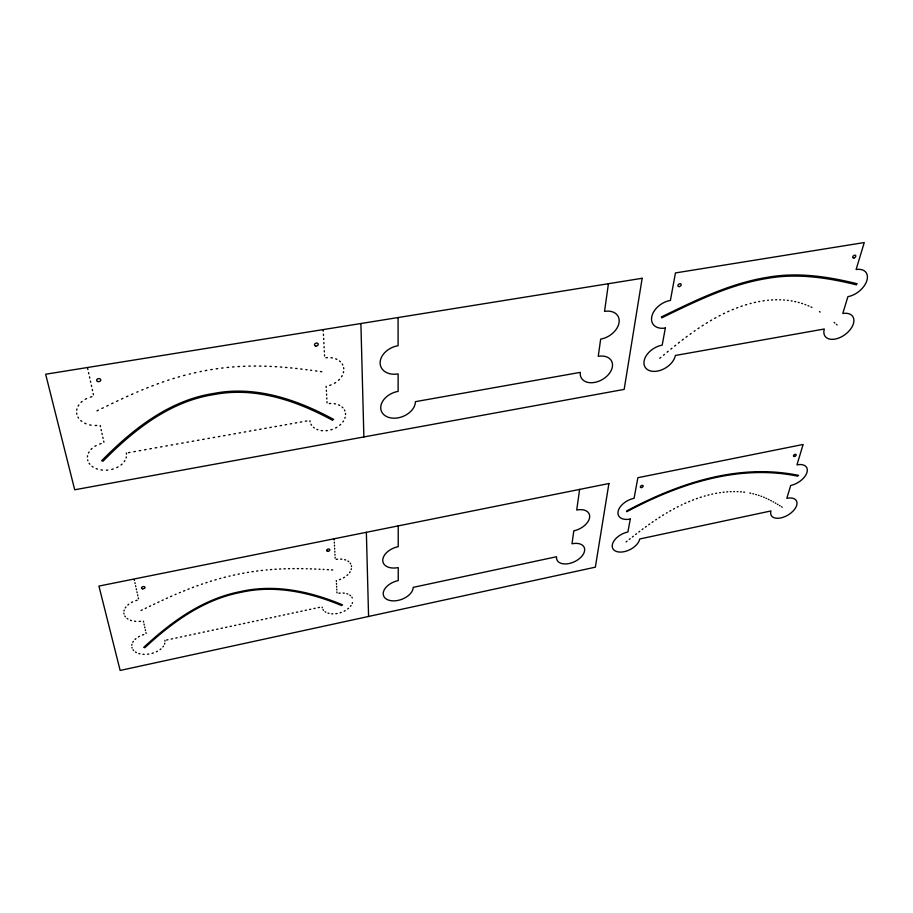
<?xml version="1.0" encoding="UTF-8"?>
<svg xmlns="http://www.w3.org/2000/svg" width="913" height="913" viewBox="0 0 913 913"><rect width="100%" height="100%" fill="white"/><g stroke="black" fill="none" stroke-linecap="round" stroke-linejoin="round"><path stroke-width="1.37" d="M345.548 414.502L345.502 413.475M87.42 456.911L87.568 455.792M131.792 645.206L131.951 644.361M579.618 489.414L576.719 510.047A15.407 9.438 -25.8 0 1 589.615 517.466A15.407 9.438 -25.8 0 1 573.809 530.841L571.995 543.794A14.996 8.947 -25.1 0 1 584.605 550.665A14.996 8.947 -25.1 0 1 569.256 563.504A14.996 8.947 -25.1 0 1 556.542 556.736L413.212 587.356A15.567 9.529 -19.7 0 1 398.114 600.389A15.567 9.529 -19.7 0 1 383.198 593.633A15.567 9.529 -19.7 0 1 398.251 580.577L398.239 567.566A16 10.089 -19.9 0 1 382.752 560.308A16 10.089 -19.9 0 1 398.228 546.659L398.216 525.888M608.423 283.715L604.543 311.379A17.929 12.497 -31.2 0 1 619.082 322.46A17.929 12.497 -31.2 0 1 600.663 339.122L598.243 356.332A17.336 11.778 -29.6 0 1 612.418 366.524A17.336 11.778 -29.6 0 1 594.625 382.421A17.336 11.778 -29.6 0 1 580.303 372.367L415.426 401.663A17.94 12.793 -21.2 0 1 397.954 417.869A17.94 12.793 -21.2 0 1 380.721 407.632A17.94 12.793 -21.2 0 1 398.125 391.38L398.114 373.908A18.522 13.649 -21.9 0 1 380.116 362.849A18.522 13.649 -21.9 0 1 398.091 345.707L398.079 317.541M76.703 410.177L76.954 408.99M343.596 371.637L343.356 372.721M126.359 456.934L126.12 457.892M123.985 610.991L124.225 610.101M351.345 568.799L351.14 569.564M164.808 643.254L164.545 644.087M345.16 417.298L344.863 418.245M352.509 602.626L352.235 603.402M88.493 453.031L89.086 451.958M342.17 375.642L341.519 376.749M78.13 406.091L78.815 404.973M132.807 642.25L133.332 641.417M124.898 460.654L124.259 461.613M350.113 571.789L349.553 572.645M343.482 421.041L342.866 421.943M125.286 607.887L125.903 607.031M163.461 646.164L162.902 646.918M351.026 605.559L350.489 606.266M339.453 379.363L338.529 380.276M91.049 449.401L92.019 448.454M347.762 574.688L346.974 575.418M101.583 460.814C132.396 429.418 169.179 400.202 213.95 393.412C255.629 385.343 297.398 399.643 333.644 419.432M81.04 402.359L82.113 401.4M102.815 461.407C133.355 430.331 169.738 401.286 214.099 394.553C255.412 386.553 296.782 400.807 332.72 420.379M135.056 639.42L135.9 638.666M340.652 424.419L339.704 425.253M122.045 464.101L121.018 464.979M143.683 647.431C171.108 621.913 202.869 598.78 240.416 591.613C274.881 583.647 310.534 591.453 342.558 604.863M144.71 647.819C171.895 622.552 203.325 599.556 240.53 592.446C274.676 584.548 310.009 592.366 341.759 605.616M127.843 604.988L128.767 604.223M348.515 608.286L347.693 608.96M160.916 648.926L160.072 649.6M659.791 358.238L660.841 357.371M664.447 354.381L663.466 355.203M667.152 352.156L668.213 351.288M670.861 349.12L671.922 348.252M674.604 346.095L675.677 345.24M678.382 343.094L679.466 342.238M626.09 541.888L626.991 541.181M629.251 539.412L630.153 538.704M632.435 536.935L633.337 536.228M682.194 340.115L683.301 339.271M635.631 534.459L636.544 533.763M638.849 532.005L639.773 531.298M686.062 337.182L687.169 336.349M642.101 529.551L643.037 528.855M645.4 527.121L646.347 526.436M690.045 334.238L691.107 333.473M648.732 524.724L649.691 524.039M694.12 331.316L695.09 330.643M652.11 522.35L653.08 521.677M697.977 328.669L699.13 327.881M655.682 519.908L656.515 519.349M335.664 382.524L334.42 383.289M702.051 325.952L703.238 325.199M659.003 517.717L660.008 517.066M344.498 577.233L343.425 577.872M662.541 515.468L663.557 514.841M94.861 446.32L96.139 445.578M706.194 323.328L707.392 322.597M138.365 636.932L139.461 636.315M666.387 513.129L667.152 512.672M336.794 427.295L335.55 427.992M710.394 320.794L711.604 320.086M345.171 610.626L344.155 611.174M669.754 511.166L670.793 510.572M85.217 399.278L86.598 398.559M714.651 318.352L715.872 317.678M118.051 466.942L116.738 467.616M131.438 602.512L132.613 601.907M673.52 509.066L674.49 508.541M157.435 651.254L156.385 651.779M719.033 315.989L720.186 315.384M677.229 507.114L678.233 506.601M96.995 410.85L98.399 410.165M723.324 313.821L724.545 313.227M101.879 408.465L103.272 407.78M106.764 406.091L108.168 405.406M661.343 316.948C695.375 300.423 730.046 283.224 767.799 277.244C797.654 271.948 828.125 276.548 857.239 283.772M661.64 317.884C695.501 301.461 729.966 284.331 767.513 278.374C797.22 273.101 827.52 277.689 856.485 284.856M111.671 403.717L113.075 403.044M141.059 610.466L142.257 609.895M145.235 608.457L146.434 607.887M681.224 505.129L682.022 504.752M149.412 606.449L150.611 605.878M626.523 511.029C678.873 483.08 738.708 463.062 798.533 475.365M626.809 511.714C678.884 483.89 738.389 463.975 797.905 476.209M153.601 604.452L154.799 603.881M116.59 401.366L117.994 400.704M157.812 602.466L159.01 601.895M121.52 399.049L122.935 398.388M162.035 600.492L163.244 599.932M126.496 396.756L127.911 396.116M727.684 311.755L728.939 311.185M166.269 598.551L167.49 598.004M684.773 503.462L685.834 502.995M131.483 394.507L132.921 393.88M170.537 596.634L171.77 596.086M175.091 594.637L176.072 594.215M136.813 392.179L137.966 391.688M688.585 501.796L689.68 501.34M179.336 592.834L180.397 592.377M732.146 309.804L733.367 309.302M141.789 390.068L143.044 389.554M183.513 591.099L184.768 590.585M146.685 388.071L148.157 387.477M340.56 579.23L339.419 579.652M187.907 589.341L189.162 588.839M692.442 500.221L693.549 499.799M331.088 384.898L329.684 385.4M151.832 386.039L153.316 385.48M736.54 308.046L737.807 307.567M192.323 587.63L193.602 587.15M157.025 384.088L158.508 383.54M142.462 634.991L143.74 634.569M196.854 585.952L198.064 585.518M696.357 498.76L697.429 498.372M341.222 612.429L340.115 612.794M99.643 444.038L101.138 443.558M162.331 382.182L163.747 381.691M740.979 306.414L742.258 305.981M201.453 584.32L202.56 583.943M332.252 429.407L330.871 429.84M167.718 380.356L169.019 379.922M205.859 582.836L207.08 582.426M700.203 497.437L701.31 497.083M153.35 652.978L152.083 653.354M135.786 600.651L137.121 600.252M210.332 581.398L211.531 581.022M172.899 378.69L174.326 378.256M745.43 304.965L746.697 304.577M113.212 468.985L111.728 469.396M90.33 397.121L91.905 396.699M214.897 580.006L216.21 579.618M178.149 377.115L179.553 376.704M704.3 496.17L705.178 495.919M219.725 578.625L220.809 578.328M183.513 375.608L185.054 375.197M750.121 303.607L751.125 303.344M707.94 495.166L709.036 494.88M224.107 577.45L225.431 577.119M189.174 374.136L190.452 373.816M228.98 576.24L230.053 575.977M754.275 302.568L755.53 302.283M194.332 372.903L195.884 372.55M711.775 494.23L712.654 494.036M233.374 575.224L234.698 574.928M166.645 640.013L167.958 639.728M171.233 639.032L172.546 638.758M175.81 638.061L177.111 637.776M180.375 637.08L181.676 636.806M184.928 636.11L186.229 635.825M189.482 635.14L190.783 634.855M194.024 634.17L195.325 633.884M198.566 633.2L199.856 632.926M203.097 632.23L204.386 631.956M207.616 631.26L208.906 630.986M212.124 630.301L213.414 630.027M216.632 629.342L217.922 629.068M221.129 628.372L222.418 628.098M225.625 627.414L226.903 627.14M230.11 626.455L231.388 626.192M234.584 625.508L235.862 625.234M239.046 624.549L240.324 624.275M243.509 623.602L244.787 623.328M247.959 622.643L249.238 622.369M252.41 621.696L253.677 621.422M256.85 620.749L258.117 620.475M261.278 619.801L262.545 619.528M265.706 618.854L266.961 618.592M270.122 617.918L271.378 617.645M274.528 616.971L275.783 616.709M278.933 616.035L280.188 615.761M283.327 615.1L284.571 614.826M287.709 614.152L288.964 613.89M292.092 613.216L293.335 612.954M296.463 612.292L297.706 612.018M300.822 611.356L302.077 611.094M305.182 610.42L306.426 610.158M309.53 609.496L310.774 609.233M313.878 608.572L315.122 608.298M318.215 607.647L319.459 607.373M200.061 371.659L201.328 371.397M238.088 574.209L239.354 573.957M758.657 301.644L759.65 301.45M715.621 493.431L716.659 493.237M205.231 370.644L206.783 370.358M242.675 573.318L243.999 573.079M128.436 452.665L129.966 452.392M133.812 451.707L135.341 451.433M139.164 450.76L140.693 450.486M144.516 449.801L146.046 449.527M149.858 448.854L151.387 448.58M155.187 447.906L156.716 447.632M160.517 446.959L162.035 446.697M165.824 446.023L167.341 445.749M171.119 445.076L172.637 444.802M176.414 444.14L177.921 443.866M181.687 443.193L183.193 442.931M186.96 442.257L188.466 441.995M192.221 441.333L193.716 441.059M197.47 440.397L198.966 440.134M202.697 439.461L204.192 439.199M207.936 438.537L209.419 438.274M213.151 437.612L214.635 437.338M218.355 436.688L219.839 436.414M223.548 435.763L225.032 435.501M228.741 434.839L230.224 434.577M233.922 433.915L235.394 433.652M239.08 433.002L240.553 432.739M244.239 432.077L245.711 431.826M249.386 431.164L250.858 430.902M254.522 430.251L255.994 430M259.657 429.35L261.118 429.087M264.77 428.437L266.231 428.174M269.883 427.524L271.332 427.273M274.973 426.622L276.434 426.36M280.063 425.72L281.512 425.458M285.141 424.819L286.591 424.556M290.208 423.917L291.658 423.655M295.264 423.016L296.714 422.753M300.32 422.114L301.758 421.863M305.353 421.224L306.791 420.961M337.08 613.525L335.858 613.696M247.32 572.497L248.53 572.291M210.777 369.674L212.25 369.434M336.269 559.384L337.548 559.213M719.649 492.735L720.403 492.621M762.994 300.902L764.215 300.719M251.965 571.755L253.289 571.561M148.728 654.05L147.575 654.199M216.164 368.841L217.716 368.612M256.599 571.104L257.865 570.933M327.356 430.571L326.032 430.708M338.928 593.21L340.15 593.085M221.631 368.11L223.046 367.939M723.107 492.267L724.089 492.153M261.221 570.534L262.533 570.385M325.907 357.748L327.39 357.622M767.616 300.309L768.472 300.217M227.086 367.494L228.649 367.334M140.511 621.308L139.153 621.422M107.802 470.069L106.342 470.184M266.162 570.009L267.132 569.917M232.53 366.98L234.025 366.866M726.748 491.902L727.695 491.822M270.465 569.621L271.697 569.518M329.308 403.535L330.746 403.466M771.542 299.966L772.649 299.909M274.95 569.29L276.251 569.21M237.962 366.592L239.514 366.501M279.538 569.016L280.77 568.959M96.687 425.458L95.18 425.492M730.263 491.673L731.119 491.639M243.372 366.307L244.912 366.25M283.977 568.833L285.267 568.788M248.838 366.124L250.288 366.102M775.594 299.795L776.735 299.772M288.451 568.696L289.604 568.673M292.89 568.628L294.146 568.616M733.744 491.582L734.531 491.582M254.111 366.056L255.64 366.045M297.296 568.616L298.54 568.616M259.509 366.067L260.947 366.09M301.667 568.651L302.911 568.673M332.8 613.867L331.727 613.821M779.691 299.795L780.592 299.818M306.334 568.742L307.236 568.765M144.151 654.324L142.964 654.256M264.724 366.181L266.219 366.227M737.156 491.628L737.944 491.662M310.317 568.856L311.538 568.902M340.652 559.098L341.85 559.178M314.597 569.016L315.818 569.073M269.974 366.375L271.321 366.433M319.025 569.21L320.064 569.267M323.088 569.415L323.989 569.461M327.288 569.644L328.486 569.712M331.476 569.883L332.674 569.952M275.178 366.649L276.662 366.741M783.559 299.966L784.45 300.035M343.128 593.062L344.258 593.165M740.466 491.799L741.379 491.879M280.348 366.992L281.82 367.106M135.752 621.376L134.542 621.239M322.483 430.708L321.148 430.548M285.484 367.414L286.944 367.54M102.507 470.092L101.001 469.898M290.574 367.882L292.023 368.03M295.629 368.407L297.067 368.567M743.696 492.107L744.597 492.21M787.394 300.32L788.296 300.434M331.02 357.725L332.412 357.93M300.639 368.978L302.066 369.149M305.832 369.605L307.042 369.765M310.58 370.221L311.641 370.358M315.499 370.872L316.902 371.066M320.395 371.545L321.798 371.728M334.204 403.683L335.516 403.911M91.129 425.161L89.691 424.887M791.183 300.856L792.142 301.016M749.835 493.054L750.691 493.237M794.732 301.518L795.737 301.747M139.894 653.788L138.856 653.514M328.954 613.41L328.029 613.148M752.837 493.716L753.59 493.899M798.224 302.351L799.195 302.614M344.635 559.68L345.65 560M755.69 494.469L756.386 494.663M131.461 620.578L130.422 620.224M801.603 303.321L802.538 303.63M346.872 593.735L347.819 594.066M758.372 495.28L759.091 495.519M97.44 469.065L96.196 468.62M317.918 429.772L316.914 429.384M804.901 304.451L805.757 304.771M760.974 496.181L761.704 496.455M335.676 358.843L336.874 359.357M86.084 423.78L84.749 423.187M763.599 497.197L764.238 497.459M807.994 305.661L808.872 306.038M338.563 404.881L339.67 405.406M765.996 498.224L766.635 498.509M811.018 307.008L811.862 307.407M768.392 499.343L769.066 499.662M770.72 500.507L771.371 500.838M136.345 652.51L135.466 652.008M773.071 501.751L773.619 502.059M325.758 612.167L325.096 611.756M775.24 502.972L775.822 503.314M777.362 504.216L777.979 504.581M779.497 505.505L780.101 505.87M781.596 506.795L782.201 507.172M819.463 311.607L820.171 312.052M127.9 618.991L127.101 618.455M347.91 561.073L348.675 561.609M93.103 467.045L92.042 466.315M349.873 595.162L350.558 595.698M314.255 427.912L313.467 427.307M81.771 421.372L80.8 420.573M339.51 361L340.412 361.788M834.174 322.46L834.836 323.008M837.107 324.914L836.456 324.366M342.067 407.038L342.866 407.803M133.595 650.501L133.07 649.873M89.816 464.203L89.12 463.268M323.499 610.295L323.031 609.644M125.378 616.789L124.864 616.047M350.227 563.173L350.683 563.869M78.564 418.063L78.004 417.15M311.538 425.196L310.991 424.283M351.904 597.239L352.281 597.924M342.227 364.025L342.774 365.017M344.441 409.983L344.874 410.93M132.077 648.036L131.906 647.431M87.876 460.734L87.648 459.958M322.266 607.807L322.152 607.179M123.997 613.947L123.871 613.182M76.863 414.251L76.658 413.144M87.614 368.338L87.888 369.571M88.561 372.607L88.823 373.828M89.497 376.852L89.759 378.062M90.433 381.075L90.695 382.273M91.357 385.263L91.62 386.461M92.27 389.429L92.533 390.616M93.183 393.571L93.446 394.758M100.247 425.538L100.487 426.668M101.115 429.475L101.354 430.594M101.971 433.378L102.222 434.497M102.827 437.259L103.078 438.366M103.683 441.127L103.922 442.223M134.245 579.595L134.439 580.485M134.93 582.688L135.124 583.567M135.603 585.758L135.797 586.637M136.277 588.817L136.471 589.684M136.95 591.852L137.144 592.72M137.623 594.877L137.806 595.744M138.285 597.889L138.479 598.745M143.432 621.205L143.615 622.027M144.071 624.081L144.243 624.903M144.699 626.946L144.882 627.756M145.327 629.787L145.509 630.598M145.954 632.629L146.126 633.428M310.066 421.76L309.918 420.79M164.876 640.39L164.991 641.188M126.359 453.031L126.519 454.115M351.402 565.798L351.516 566.608M343.619 367.665L343.767 368.784M323.213 329.981L323.27 331.191M323.43 334.181L323.487 335.379M323.647 338.358L323.716 339.545M323.864 342.512L323.932 343.687M324.081 346.632L324.138 347.807M324.298 350.74L324.355 351.904M324.514 354.815L324.572 355.979M326.158 386.325L326.215 387.443M326.363 390.205L326.42 391.312M326.557 394.062L326.626 395.169M326.763 397.897L326.82 398.992M326.968 401.72L327.025 402.804M334.147 539.069L334.192 539.948M334.306 542.139L334.352 543.018M334.466 545.198L334.512 546.077M334.626 548.245L334.672 549.112M334.786 551.281L334.831 552.137M334.945 554.294L334.991 555.15M335.105 557.295L335.151 558.151M336.315 580.554L336.361 581.376M336.463 583.43L336.509 584.252M336.623 586.294L336.657 587.105M336.771 589.136L336.806 589.946M336.92 591.966L336.954 592.777M360.897 323.522L363.876 436.95M366.364 532.302L368.578 616.458M608.914 483.525L595.356 567.167L120.151 670.45L98.935 586.078L608.914 483.525M642.159 278.282L624.161 389.394L74.706 489.779L45.65 374.239L642.159 278.282M630.278 519.029L627.904 531.971A14.848 8.731 -26.7 0 0 612.349 544.707A14.848 8.731 -26.7 0 0 624.172 551.68A14.848 8.731 -26.7 0 0 639.762 538.967L770.949 510.949A14.562 8.08 -30.6 0 0 780.923 517.899A14.562 8.08 -30.6 0 0 796.684 505.368A14.562 8.08 -30.6 0 0 786.823 498.327L790.715 485.476A14.985 8.479 -31.5 0 0 806.966 472.455A14.985 8.479 -31.5 0 0 796.958 464.877L803.132 444.46L637.867 477.704L634.09 498.281A15.27 9.198 -27.5 0 0 618.078 511.577A15.27 9.198 -27.5 0 0 630.278 519.029M665.337 328.018L662.199 345.137A17.221 11.413 -31.8 0 0 644.133 360.84A17.221 11.413 -31.8 0 0 657.269 371.135A17.221 11.413 -31.8 0 0 675.38 355.465L824.313 329A17.016 10.328 -36.1 0 0 835.064 339.088A17.016 10.328 -36.1 0 0 853.404 323.716A17.016 10.328 -36.1 0 0 842.79 313.513L847.892 296.657A17.644 10.876 -37.6 0 0 866.871 280.588A17.644 10.876 -37.6 0 0 856.097 269.54L864.269 242.55L675.449 272.93L670.404 300.423A17.815 12.086 -33.3 0 0 651.711 316.948A17.815 12.086 -33.3 0 0 665.337 328.018M327.676 551.269A1.655 1.061 -17.4 0 0 329.798 549.66A1.655 1.061 -17.4 0 0 327.174 549.489A1.655 1.061 -17.4 0 0 327.676 551.269M142.485 588.794A1.769 1.107 -11.1 0 0 145.007 587.424A1.769 1.107 -11.1 0 0 142.302 586.865A1.769 1.107 -11.1 0 0 142.485 588.794M794.55 456.454A1.529 0.879 -32 0 0 796.102 454.606A1.529 0.879 -32 0 0 793.762 455.165A1.529 0.879 -32 0 0 794.55 456.454M641.417 487.576A1.552 0.947 -28.1 0 0 643.129 485.773A1.552 0.947 -28.1 0 0 640.709 486.093A1.552 0.947 -28.1 0 0 641.417 487.576M315.75 346.016A1.929 1.461 -17.6 0 0 318.226 344.018A1.929 1.461 -17.6 0 0 315.145 343.562A1.929 1.461 -17.6 0 0 315.75 346.016M97.691 381.508A2.077 1.529 -5.9 0 0 100.784 380.002A2.077 1.529 -5.9 0 0 97.645 378.849A2.077 1.529 -5.9 0 0 97.691 381.508M854.123 257.934A1.803 1.13 -38.5 0 0 855.675 255.492A1.803 1.13 -38.5 0 0 852.947 256.37A1.803 1.13 -38.5 0 0 854.123 257.934M679.363 286.579A1.815 1.244 -34.6 0 0 681.075 284.16A1.815 1.244 -34.6 0 0 678.222 284.742A1.815 1.244 -34.6 0 0 679.363 286.579"/></g></svg>
